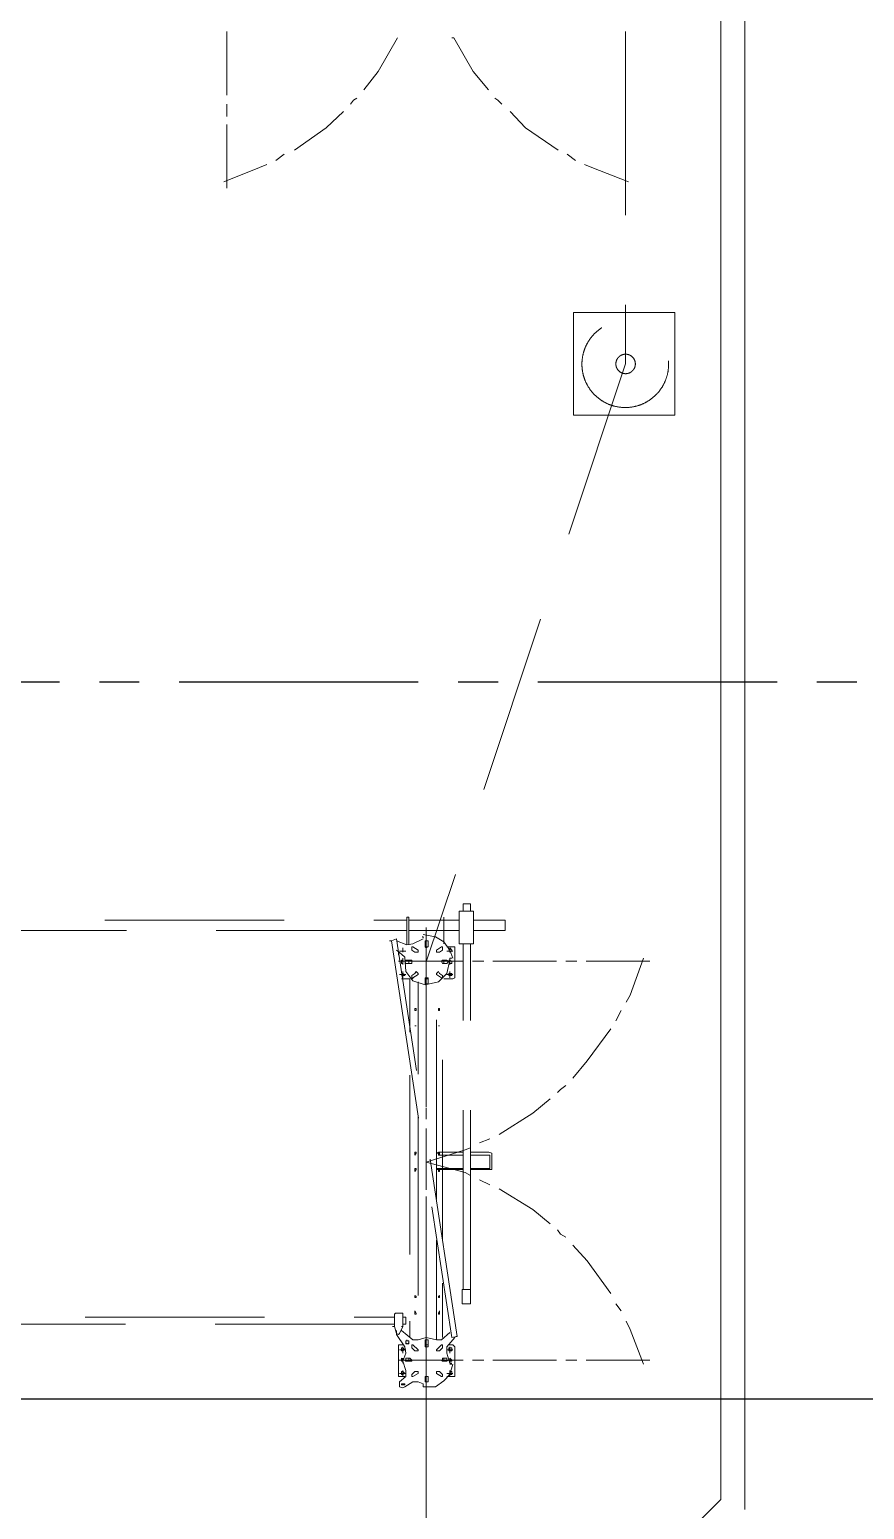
# Model space of a CAD drawing. Header units: millimetres. Extents: x 37084 to 180780, y -153145 to -16322.
# Drawn here: x 58007 to 63243, y -95939 to -86659 of the extents above; entities that cross this region are included whole.
import ezdxf

# ---------------------------------------------------------------- set-up
doc = ezdxf.new("R2010")
doc.units = ezdxf.units.MM
doc.header["$MEASUREMENT"] = 0
doc.linetypes.add('CENTER2', pattern=[1.125, 0.75, -0.125, 0.125, -0.125])
doc.linetypes.add('HIDDEN', pattern=[0.375, 0.25, -0.125])
for name, color, linetype in [('1_Day dan', 5, 'Continuous'), ('1_Tuonglai', 6, 'HIDDEN'), ('Muong cap GD nay', 3, 'Continuous')]:
    doc.layers.add(name, color=color, linetype=linetype)
doc.layers.add('1_DayCS', color=30, linetype='CENTER2', lineweight=25)

# ---------------------------------------------------------------- blocks, each defined once
blk = doc.blocks.new('MC DUOG VONG 22kV')
at = {"color": 0, "linetype": 'ByBlock', "lineweight": -2, "ltscale": 4500}
for p, q in [((515546.4, 75845, 0), (515547.1, 75845.6, 0)), ((515546.4, 75845, 0), (515546.4, 75211.2, 0)), ((515547.1, 75845.6, 0), (516187.8, 75845.6, 0)), ((516187.8, 75845.6, 0), (516188.5, 75845, 0)), ((516188.5, 75845, 0), (516188.5, 75211.2, 0)), ((505373.2, 75537, 0), (515868, 75537, 0)), ((515868, 75537, 0), (519617.1, 74286.6)), ((515546.4, 75211.2, 0), (515547.1, 75210.6, 0)), ((515547.1, 75210.6, 0), (516187.8, 75210.6, 0)), ((516187.8, 75210.6, 0), (516188.5, 75211.2, 0)), ((522217.6, 74286.7), (530381.3, 74286.7))]:
    blk.add_line(p, q, dxfattribs=at)
at = {"color": 0, "linetype": 'ByBlock', "lineweight": -2, "ltscale": 4500, "elevation": 0}
for points in [[(519594.6, 75650), (519826.1, 75566.4), (519871.1, 75540.7)], [(519613.9, 75688.6), (519613.9, 75289.9)], [(521871.1, 75540.7), (521922.6, 75566.4), (522141.2, 75650)], [(522115.5, 75688.6), (522115.5, 75289.9)], [(519922.6, 75508.5), (519986.9, 75476.4)], [(521761.8, 75476.4), (521806.8, 75508.5)], [(520038.3, 75444.2), (520237.7, 75296.3), (520347, 75206.3)], [(521395.2, 75206.3), (521491.7, 75296.3), (521697.5, 75444.2)], [(519613.9, 75232), (519613.9, 75161.3)], [(522115.5, 75232), (522115.5, 75161.3)], [(519613.9, 75103.4), (519613.9, 74704.7)], [(520392, 75161.3), (520417.8, 75129.1), (520437, 75109.8)], [(521298.8, 75109.8), (521324.5, 75129.1), (521343.8, 75161.3)], [(522115.5, 75103.4), (522115.5, 74704.7)], [(520475.6, 75064.8), (520565.7, 74955.5), (520700.7, 74743.3)], [(521041.5, 74743.3), (521170.2, 74955.5), (521260.2, 75064.8)], [(519356.7, 74582.5), (519356.7, 74781.8)], [(519421, 74781.8), (519356.7, 74781.8)], [(519421, 74781.8), (519421, 74582.5)], [(519613.9, 74646.8), (519613.9, 74576.1)], [(520726.4, 74685.4), (520752.2, 74621.1)], [(520810, 74679), (520816.5, 74698.2), (520835.8, 74698.2)], [(520810, 74563.2), (520810, 74679)], [(520829.3, 74679), (520829.3, 74685.4), (520835.8, 74685.4)], [(520829.3, 74679), (520829.3, 74685.4), (520835.8, 74685.4)], [(520829.3, 74679), (520829.3, 74685.4), (520835.8, 74685.4)], [(520829.3, 74679), (520829.3, 74563.2)], [(520835.8, 74698.2), (520900.1, 74698.2)], [(520835.8, 74685.4), (520900.1, 74685.4)], [(520835.8, 74685.4), (520900.1, 74685.4)], [(520835.8, 74685.4), (520900.1, 74685.4)], [(520900.1, 74698.2), (520919.4, 74698.2), (520919.4, 74679)], [(520900.1, 74685.4), (520912.9, 74685.4), (520912.9, 74679)], [(520900.1, 74685.4), (520912.9, 74685.4), (520912.9, 74679)], [(520900.1, 74685.4), (520912.9, 74685.4), (520912.9, 74679)], [(520912.9, 74563.2), (520912.9, 74679)], [(520919.4, 74563.2), (520919.4, 74679)], [(520983.7, 74621.1), (521015.8, 74685.4)], [(522115.5, 74646.8), (522115.5, 74576.1)], [(519298.8, 74563.2), (519253.8, 74563.2), (519253.8, 74518.2)], [(519298.8, 74518.2), (519253.8, 74518.2)], [(519298.8, 74582.5), (519504.6, 74582.5), (519504.6, 74492.5), (519298.8, 74492.5), (519298.8, 74582.5)], [(521671.8, 74563.2), (519504.6, 74563.2)], [(521671.8, 74518.2), (519504.6, 74518.2)], [(519613.9, 74518.2), (519613.9, 74113)], [(520784.3, 74563.2), (520797.2, 74531), (520874.3, 74286.7)], [(520810, 74389.6), (520810, 74518.2)], [(520829.3, 74518.2), (520829.3, 74389.6)], [(520874.3, 74286.7), (520938.7, 74531), (520957.9, 74563.2)], [(520912.9, 74389.6), (520912.9, 74518.2)], [(520919.4, 74389.6), (520919.4, 74518.2)], [(521671.8, 74563.2), (521761.8, 74563.2), (521761.8, 74511.7), (521671.8, 74511.7), (521671.8, 74563.2)], [(522115.5, 74518.2), (522115.5, 74113)], [(519356.7, 74177.3), (519356.7, 74492.5)], [(519421, 74492.5), (519421, 74177.3)], [(519446.7, 74267.4), (519459.6, 74344.5), (519491.7, 74396), (519543.2, 74434.6), (519594.6, 74453.9)], [(521967.6, 74479.6), (519472.4, 74100.2)], [(519472.4, 74100.2), (519485.3, 74068), (521974, 74447.4)], [(519723.2, 74453.9), (519716.8, 74466.7), (519523.9, 74466.7), (519523.9, 74453.9)], [(519523.9, 74415.3), (519523.9, 74453.9)], [(519543.2, 74428.1), (519530.3, 74434.6), (519543.2, 74447.4), (519549.6, 74447.4), (519556, 74434.6)], [(519530.3, 74434.6), (519556, 74434.6)], [(519530.3, 74434.6), (519556, 74434.6)], [(519549.6, 74415.3), (519549.6, 74453.9)], [(519549.6, 74415.3), (519549.6, 74453.9)], [(519607.5, 74434.6), (519691.1, 74415.3), (519742.5, 74363.8), (519761.8, 74280.2), (519736.1, 74203.1), (519678.2, 74158.1), (519588.2, 74151.6)], [(519594.6, 74434.6), (519594.6, 74447.4)], [(519594.6, 74434.6), (519633.2, 74434.6)], [(519594.6, 74434.6), (519633.2, 74434.6)], [(519607.5, 74434.6), (519613.9, 74447.4), (519626.8, 74447.4), (519626.8, 74434.6)], [(519607.5, 74434.6), (519607.5, 74428.1)], [(519626.8, 74389.6), (519613.9, 74383.1), (519607.5, 74389.6), (519607.5, 74415.3), (519613.9, 74428.1), (519626.8, 74415.3), (519626.8, 74389.6)], [(519613.9, 74447.4), (519613.9, 74132.3)], [(519613.9, 74447.4), (519613.9, 74132.3)], [(519716.8, 74434.6), (519678.2, 74434.6)], [(519716.8, 74434.6), (519678.2, 74434.6)], [(519697.5, 74428.1), (519691.1, 74428.1), (519691.1, 74447.4), (519703.9, 74447.4), (519703.9, 74428.1), (519697.5, 74428.1)], [(519697.5, 74415.3), (519697.5, 74453.9)], [(519697.5, 74415.3), (519697.5, 74453.9)], [(519723.2, 74396), (519723.2, 74453.9)], [(521941.9, 74434.6), (521986.9, 74383.1), (521986.9, 74351)], [(521974, 74447.4), (521967.6, 74479.6)], [(521967.6, 74479.6), (521967.6, 74473.2)], [(522134.8, 74447.4), (522134.8, 74434.6), (522070.5, 74415.3), (522031.9, 74415.3), (521974, 74466.7)], [(522218.4, 74453.9), (522218.4, 74466.7), (522031.9, 74466.7), (522019, 74453.9)], [(522019, 74453.9), (522019, 74428.1)], [(522031.9, 74434.6), (522070.5, 74434.6)], [(522031.9, 74434.6), (522070.5, 74434.6)], [(522051.2, 74428.1), (522038.3, 74428.1), (522038.3, 74447.4), (522057.6, 74447.4), (522057.6, 74428.1), (522051.2, 74428.1)], [(522051.2, 74415.3), (522051.2, 74453.9)], [(522051.2, 74415.3), (522051.2, 74453.9)], [(522115.5, 74434.6), (522102.6, 74434.6), (522115.5, 74447.4), (522121.9, 74447.4), (522121.9, 74434.6)], [(522102.6, 74434.6), (522134.8, 74434.6)], [(522102.6, 74434.6), (522134.8, 74434.6)], [(522121.9, 74389.6), (522115.5, 74383.1), (522115.5, 74389.6), (522102.6, 74389.6), (522102.6, 74415.3), (522115.5, 74415.3), (522115.5, 74428.1), (522121.9, 74415.3), (522121.9, 74389.6)], [(522141.2, 74453.9), (522205.5, 74434.6), (522244.1, 74396), (522282.7, 74344.5), (522282.7, 74267.4)], [(522141.2, 74447.4), (522141.2, 74434.6)], [(522218.4, 74434.6), (522179.8, 74434.6)], [(522218.4, 74434.6), (522179.8, 74434.6)], [(522186.2, 74434.6), (522186.2, 74447.4), (522205.5, 74447.4), (522205.5, 74428.1)], [(522199.1, 74415.3), (522199.1, 74453.9)], [(522199.1, 74415.3), (522199.1, 74453.9)], [(522218.4, 74453.9), (522218.4, 74415.3)], [(519337.4, 74396), (519337.4, 74396)], [(519427.4, 74396), (519337.4, 74396), (519491.7, 74396)], [(519427.4, 74396), (519466, 74396)], [(519504.6, 74396), (519466, 74396)], [(519556, 74370.3), (519556, 74351), (519543.2, 74351), (519523.9, 74383.1), (519523.9, 74389.6), (519543.2, 74389.6), (519556, 74370.3)], [(519607.5, 74396), (519626.8, 74396)], [(519697.5, 74351), (519691.1, 74351), (519678.2, 74363.8), (519691.1, 74370.3), (519703.9, 74389.6), (519716.8, 74389.6), (519723.2, 74383.1), (519716.8, 74383.1), (519697.5, 74351)], [(519703.9, 74396), (519703.9, 74396)], [(519723.2, 74396), (519723.2, 74396)], [(519723.2, 74396), (519723.2, 74396)], [(521356.7, 74389.6), (519723.2, 74389.6)], [(521105.9, 74351), (519742.5, 74351)], [(519909.7, 74370.3), (519922.6, 74370.3), (519922.6, 74363.8), (519909.7, 74363.8), (519909.7, 74370.3)], [(520019, 74370.3), (520019, 74370.3), (520019, 74363.8), (520019, 74363.8), (520019, 74370.3)], [(520810, 74370.3), (520810, 74389.6)], [(520810, 74370.3), (520810, 74389.6)], [(520816.5, 74363.8), (520810, 74363.8), (520810, 74370.3), (520829.3, 74370.3), (520816.5, 74363.8)], [(520829.3, 74370.3), (520816.5, 74363.8), (520810, 74363.8), (520810, 74370.3)], [(520810, 74363.8), (520816.5, 74363.8), (520816.5, 74351), (520810, 74363.8), (520810, 74370.3)], [(520810, 74370.3), (520810, 74363.8)], [(520810, 74363.8), (520810, 74370.3)], [(520829.3, 74370.3), (520816.5, 74363.8), (520810, 74363.8), (520810, 74370.3)], [(520810, 74363.8), (520816.5, 74363.8), (520816.5, 74351), (520810, 74363.8), (520810, 74370.3)], [(520810, 74370.3), (520810, 74363.8)], [(520810, 74363.8), (520810, 74370.3)], [(520816.5, 74363.8), (520829.3, 74370.3)], [(520816.5, 74363.8), (520829.3, 74370.3)], [(520829.3, 74363.8), (520816.5, 74363.8)], [(520829.3, 74363.8), (520816.5, 74363.8)], [(520829.3, 74389.6), (520829.3, 74370.3)], [(520829.3, 74389.6), (520829.3, 74370.3)], [(520829.3, 74370.3), (520829.3, 74363.8)], [(520829.3, 74370.3), (520829.3, 74363.8)], [(520829.3, 74370.3), (520829.3, 74363.8)], [(520829.3, 74370.3), (520829.3, 74363.8)], [(520912.9, 74370.3), (520912.9, 74389.6)], [(520912.9, 74370.3), (520912.9, 74389.6)], [(520919.4, 74363.8), (520912.9, 74363.8), (520912.9, 74370.3), (520932.2, 74370.3), (520919.4, 74363.8)], [(520919.4, 74370.3), (520919.4, 74363.8), (520912.9, 74363.8), (520912.9, 74370.3)], [(520912.9, 74363.8), (520912.9, 74370.3), (520912.9, 74363.8)], [(520912.9, 74370.3), (520912.9, 74363.8)], [(520912.9, 74370.3), (520912.9, 74363.8)], [(520912.9, 74370.3), (520912.9, 74363.8)], [(520919.4, 74370.3), (520919.4, 74363.8), (520912.9, 74363.8), (520912.9, 74370.3)], [(520912.9, 74363.8), (520912.9, 74370.3), (520912.9, 74363.8)], [(520912.9, 74370.3), (520912.9, 74363.8)], [(520912.9, 74370.3), (520912.9, 74363.8)], [(520912.9, 74370.3), (520912.9, 74363.8)], [(520919.4, 74363.8), (520912.9, 74363.8), (520912.9, 74351)], [(520912.9, 74363.8), (520912.9, 74351)], [(520919.4, 74363.8), (520912.9, 74351)], [(520912.9, 74363.8), (520912.9, 74351)], [(520919.4, 74363.8), (520912.9, 74363.8), (520912.9, 74351)], [(520912.9, 74363.8), (520912.9, 74351)], [(520919.4, 74363.8), (520912.9, 74351)], [(520912.9, 74363.8), (520912.9, 74351)], [(520919.4, 74389.6), (520919.4, 74370.3)], [(520919.4, 74389.6), (520919.4, 74370.3)], [(520919.4, 74370.3), (520932.2, 74370.3)], [(520919.4, 74363.8), (520932.2, 74363.8), (520932.2, 74370.3), (520932.2, 74363.8)], [(520919.4, 74370.3), (520932.2, 74370.3)], [(520919.4, 74370.3), (520932.2, 74370.3)], [(520919.4, 74363.8), (520932.2, 74363.8), (520932.2, 74370.3), (520932.2, 74363.8)], [(520919.4, 74370.3), (520932.2, 74370.3)], [(520919.4, 74363.8), (520919.4, 74351)], [(520932.2, 74363.8), (520919.4, 74363.8)], [(520919.4, 74363.8), (520919.4, 74351)], [(520932.2, 74363.8), (520919.4, 74363.8)], [(520932.2, 74370.3), (520932.2, 74363.8)], [(520932.2, 74370.3), (520932.2, 74363.8)], [(521986.9, 74351), (521363.1, 74351)], [(521974, 74389.6), (521633.2, 74389.6)], [(521716.8, 74363.8), (521710.4, 74370.3), (521723.2, 74370.3), (521723.2, 74363.8), (521716.8, 74363.8)], [(521819.7, 74363.8), (521806.8, 74370.3), (521826.1, 74370.3), (521826.1, 74363.8), (521819.7, 74363.8)], [(521986.9, 74235.2), (521974, 74286.7), (521986.9, 74351)], [(522057.6, 74370.3), (522057.6, 74351), (522051.2, 74351), (522019, 74383.1), (522019, 74389.6), (522038.3, 74389.6), (522057.6, 74370.3)], [(522121.9, 74396), (522102.6, 74396)], [(522199.1, 74351), (522186.2, 74351), (522186.2, 74370.3), (522205.5, 74389.6), (522218.4, 74389.6), (522218.4, 74383.1), (522199.1, 74351)], [(519401.7, 74286.7), (522321.3, 74286.7)], [(519401.7, 74286.7), (519871.1, 74286.7)], [(519459.6, 74267.4), (519466, 74267.4)], [(519459.6, 74267.4), (519459.6, 74260.9)], [(519472.4, 74267.4), (519504.6, 74203.1), (519511, 74164.5), (519485.3, 74100.2)], [(519523.9, 74299.5), (519530.3, 74286.7), (519523.9, 74280.2), (519485.3, 74280.2), (519485.3, 74299.5), (519523.9, 74299.5)], [(519523.9, 74280.2), (519523.9, 74299.5)], [(519723.2, 74280.2), (519716.8, 74280.2), (519716.8, 74299.5), (519755.4, 74299.5), (519755.4, 74280.2), (519723.2, 74280.2)], [(519723.2, 74280.2), (519723.2, 74299.5)], [(519948.3, 74286.7), (520012.6, 74286.7)], [(520076.9, 74286.7), (520469.2, 74286.7)], [(520533.5, 74286.7), (520604.2, 74286.7)], [(520662.1, 74286.7), (521048, 74286.7)], [(521112.3, 74286.7), (521189.5, 74286.7)], [(521247.3, 74286.7), (521633.2, 74286.7)], [(521710.4, 74286.7), (521774.7, 74286.7)], [(521839, 74286.7), (522321.3, 74286.7)], [(522019, 74299.5), (522031.9, 74299.5), (522031.9, 74280.2), (521986.9, 74280.2), (521986.9, 74299.5), (522019, 74299.5)], [(522019, 74299.5), (522019, 74280.2)], [(522218.4, 74280.2), (522218.4, 74299.5), (522250.6, 74299.5), (522250.6, 74280.2), (522218.4, 74280.2)], [(522218.4, 74299.5), (522218.4, 74280.2)], [(522282.7, 74151.6), (522250.6, 74203.1), (522250.6, 74235.2), (522263.4, 74267.4), (522282.7, 74267.4)], [(519337.4, 74164.5), (519337.4, 74177.3)], [(519427.4, 74177.3), (519337.4, 74177.3)], [(519427.4, 74164.5), (519337.4, 74164.5)], [(519356.7, 74055.2), (519356.7, 74164.5)], [(519421, 74164.5), (519421, 74055.2)], [(519446.7, 74177.3), (519427.4, 74177.3)], [(519446.7, 74164.5), (519427.4, 74164.5)], [(519466, 74177.3), (519446.7, 74177.3)], [(519466, 74164.5), (519446.7, 74164.5)], [(519511, 74177.3), (519466, 74177.3)], [(519511, 74177.3), (519466, 74177.3)], [(519511, 74164.5), (519466, 74164.5)], [(519511, 74164.5), (519466, 74164.5)], [(519543.2, 74235.2), (519556, 74235.2), (519556, 74215.9), (519543.2, 74196.6), (519523.9, 74196.6), (519523.9, 74203.1), (519543.2, 74235.2)], [(519543.2, 74100.2), (519568.9, 74132.3), (519588.2, 74151.6)], [(519549.6, 74158.1), (519549.6, 74119.5)], [(519549.6, 74158.1), (519549.6, 74119.5)], [(519607.5, 74183.8), (519607.5, 74196.6), (519626.8, 74196.6), (519626.8, 74158.1), (519613.9, 74151.6), (519607.5, 74158.1), (519607.5, 74183.8)], [(519607.5, 74177.3), (519626.8, 74177.3)], [(519691.1, 74215.9), (519678.2, 74222.4), (519691.1, 74235.2), (519697.5, 74235.2), (519716.8, 74203.1), (519723.2, 74203.1), (519716.8, 74196.6), (519703.9, 74196.6), (519691.1, 74215.9)], [(519691.1, 74132.3), (519691.1, 74138.8), (519697.5, 74151.6), (519703.9, 74151.6), (519703.9, 74138.8)], [(519697.5, 74158.1), (519697.5, 74119.5)], [(519697.5, 74158.1), (519697.5, 74119.5)], [(519723.2, 74183.8), (520057.6, 74183.8)], [(519723.2, 74177.3), (519723.2, 74183.8)], [(519723.2, 74177.3), (519723.2, 74164.5)], [(519723.2, 74132.3), (519723.2, 74177.3)], [(519742.5, 74235.2), (520321.3, 74235.2)], [(519742.5, 74183.8), (519871.1, 74183.8)], [(519909.7, 74222.4), (519922.6, 74222.4), (519922.6, 74215.9), (519909.7, 74215.9), (519909.7, 74222.4)], [(520019, 74222.4), (520019, 74222.4), (520019, 74215.9), (520019, 74215.9), (520019, 74222.4)], [(520327.7, 74183.8), (521974, 74183.8)], [(520585, 74235.2), (521986.9, 74235.2)], [(520816.5, 74215.9), (520810, 74215.9), (520810, 74222.4), (520816.5, 74222.4), (520829.3, 74215.9), (520816.5, 74215.9)], [(520919.4, 74215.9), (520912.9, 74215.9), (520912.9, 74222.4), (520919.4, 74222.4), (520932.2, 74215.9), (520919.4, 74215.9)], [(521716.8, 74215.9), (521710.4, 74215.9), (521716.8, 74222.4), (521723.2, 74222.4), (521723.2, 74215.9), (521716.8, 74215.9)], [(521819.7, 74215.9), (521806.8, 74215.9), (521819.7, 74222.4), (521826.1, 74222.4), (521826.1, 74215.9), (521819.7, 74215.9)], [(521845.4, 74138.8), (521845.4, 74158.1), (521890.4, 74158.1)], [(521974, 74183.8), (521871.1, 74183.8)], [(521890.4, 74158.1), (521890.4, 74138.8)], [(521986.9, 74235.2), (521986.9, 74203.1), (521929, 74132.3)], [(521929, 74100.2), (521954.7, 74100.2), (522031.9, 74151.6), (522070.5, 74158.1)], [(521993.3, 74164.5), (521986.9, 74164.5), (521993.3, 74164.5), (521993.3, 74158.1), (522006.2, 74158.1)], [(522006.2, 74158.1), (522012.6, 74164.5), (522006.2, 74177.3), (521993.3, 74177.3), (521993.3, 74158.1), (522006.2, 74158.1)], [(521993.3, 74177.3), (521993.3, 74164.5)], [(522006.2, 74177.3), (521993.3, 74177.3)], [(522012.6, 74177.3), (522006.2, 74177.3)], [(522006.2, 74158.1), (522012.6, 74158.1)], [(522012.6, 74164.5), (522012.6, 74177.3)], [(522012.6, 74158.1), (522012.6, 74164.5)], [(522051.2, 74235.2), (522057.6, 74235.2), (522057.6, 74215.9), (522038.3, 74196.6), (522019, 74196.6), (522019, 74203.1), (522051.2, 74235.2)], [(522051.2, 74132.3), (522038.3, 74132.3), (522038.3, 74138.8), (522051.2, 74151.6), (522057.6, 74138.8), (522057.6, 74132.3), (522051.2, 74132.3)], [(522051.2, 74158.1), (522051.2, 74119.5)], [(522051.2, 74158.1), (522051.2, 74119.5)], [(522179.8, 74158.1), (522121.9, 74138.8), (522070.5, 74158.1)], [(522102.6, 74183.8), (522115.5, 74196.6), (522121.9, 74196.6), (522121.9, 74158.1), (522115.5, 74151.6), (522115.5, 74158.1), (522102.6, 74158.1), (522102.6, 74183.8)], [(522121.9, 74177.3), (522102.6, 74177.3)], [(522179.8, 74158.1), (522218.4, 74158.1), (522250.6, 74119.5)], [(522186.2, 74215.9), (522186.2, 74235.2), (522199.1, 74235.2), (522218.4, 74203.1), (522218.4, 74196.6), (522205.5, 74196.6), (522186.2, 74215.9)], [(522199.1, 74132.3), (522186.2, 74132.3), (522186.2, 74138.8), (522199.1, 74151.6), (522205.5, 74138.8), (522205.5, 74132.3), (522199.1, 74132.3)], [(522199.1, 74158.1), (522199.1, 74119.5)], [(522199.1, 74158.1), (522199.1, 74119.5)], [(522218.4, 74151.6), (522218.4, 74113)], [(522282.7, 74151.6), (522289.1, 74138.8), (522282.7, 74119.5), (522250.6, 74119.5)], [(522263.4, 74151.6), (522269.8, 74151.6), (522269.8, 74132.3), (522263.4, 74132.3), (522263.4, 74151.6)], [(519356.7, 74016.6), (519356.7, 74113)], [(519421, 74093.7), (519421, 70582.5)], [(519485.3, 74068), (519485.3, 74055.2)], [(519530.3, 74138.8), (519556, 74138.8)], [(519530.3, 74138.8), (519556, 74138.8)], [(519549.6, 74113), (519575.3, 74113)], [(519594.6, 74138.8), (519633.2, 74138.8)], [(519594.6, 74138.8), (519633.2, 74138.8)], [(519626.8, 74138.8), (519626.8, 74132.3), (519607.5, 74132.3), (519607.5, 74138.8)], [(519716.8, 74138.8), (519678.2, 74138.8)], [(519716.8, 74138.8), (519678.2, 74138.8)], [(519703.9, 74138.8), (519703.9, 74132.3)], [(521819.7, 74119.5), (521819.7, 74138.8), (521826.1, 74138.8)], [(521819.7, 74119.5), (521819.7, 74100.2)], [(521826.1, 74087.3), (521819.7, 74093.7), (521819.7, 74100.2)], [(521839, 74138.8), (521826.1, 74138.8)], [(521839, 74087.3), (521826.1, 74087.3)], [(521845.4, 74138.8), (521839, 74138.8)], [(521845.4, 74087.3), (521839, 74087.3)], [(521903.3, 74138.8), (521845.4, 74138.8)], [(521903.3, 74087.3), (521845.4, 74087.3)], [(521845.4, 70460.3), (521845.4, 74087.3)], [(521890.4, 74087.3), (521890.4, 70460.3)], [(521903.3, 74138.8), (521903.3, 74132.3)], [(521948.3, 74119.5), (521903.3, 74138.8)], [(521903.3, 74138.8), (521903.3, 74132.3)], [(521903.3, 74087.3), (521948.3, 74100.2)], [(521903.3, 74087.3), (521903.3, 74074.4)], [(521903.3, 74087.3), (521903.3, 74074.4)], [(521948.3, 74119.5), (521954.7, 74113)], [(521954.7, 74113), (521948.3, 74100.2), (521948.3, 74100.2)], [(522019, 74138.8), (522019, 74113)], [(522019, 74113), (522218.4, 74113)], [(522031.9, 74138.8), (522070.5, 74138.8)], [(522031.9, 74138.8), (522070.5, 74138.8)], [(522121.9, 74138.8), (522121.9, 74132.3), (522102.6, 74132.3), (522115.5, 74138.8)], [(522102.6, 74138.8), (522134.8, 74138.8)], [(522102.6, 74138.8), (522134.8, 74138.8)], [(522218.4, 74138.8), (522179.8, 74138.8)], [(522218.4, 74138.8), (522179.8, 74138.8)], [(519356.7, 70582.5), (519356.7, 74016.6)]]:
    blk.add_lwpolyline(points, dxfattribs=at)
at = {"color": 0, "linetype": 'ByBlock', "lineweight": -2, "ltscale": 4500}
for points in [[(514617.5, 75280), (514636.7, 75324.9), (514726.4, 75555.7)], [(514181.6, 75536.4), (513784.1, 75536.4)], [(514316.2, 75536.4), (514239.2, 75536.4)], [(514764.9, 75536.4), (514367.5, 75536.4)], [(514553.3, 75171), (514591.8, 75222.3)], [(514284.1, 74812.1), (514386.7, 74908.2), (514527.7, 75113.4)], [(514200.8, 74715.9), (514213.6, 74735.1), (514239.2, 74760.8)], [(513822.6, 74446.7), (513822.6, 74459.5), (514034.1, 74581.3), (514149.5, 74677.5)], [(514149.5, 73895.4), (514034.1, 73985.1), (513822.6, 74106.9)], [(514239.2, 73812.1), (514213.6, 73831.3), (514200.8, 73850.5)], [(514527.7, 73459.5), (514386.7, 73658.2), (514284.1, 73767.2)], [(514591.8, 73344.1), (514553.3, 73395.4)], [(514726.4, 73017.2), (514636.7, 73241.6), (514617.5, 73286.4)], [(514181.6, 73036.4), (513784.1, 73036.4)], [(514316.2, 73036.4), (514239.2, 73036.4)], [(514764.9, 73036.4), (514367.5, 73036.4)]]:
    blk.add_lwpolyline(points, dxfattribs=at)
for centre, radius in [((515869.6, 75534.9, 0), 271.8), ((515868, 75537, 0), 61.1)]:
    blk.add_circle(centre, radius, dxfattribs=at)

msp = doc.modelspace()

# ---------------------------------------------------------------- linework, layer by layer
at = {"layer": '1_Day dan'}
msp.add_line((52475.3, -95244.6, 0), (93893.8, -95245.2, 0), dxfattribs=at)
at = {"layer": '1_DayCS', "lineweight": 25, "ltscale": 2000}
msp.add_line((47695.1, -90749.8, 0), (149683.9, -90744.6, 0), dxfattribs=at)
at = {"layer": 'Muong cap GD nay', "lineweight": 15}
for p, q in [((62492.9, -81648.4, 0), (62492.9, -92720.1, 0)), ((62342.9, -81710.6, 0), (62342.9, -92658, 0)), ((62492.9, -92595.9, 0), (62492.9, -95938.7, 0)), ((62342.9, -92658, 0), (62342.9, -95876.6, 0)), ((62042.9, -96176.6, 0), (62342.9, -95876.6, 0))]:
    msp.add_line(p, q, dxfattribs=at)

# ---------------------------------------------------------------- block references
at = {"layer": '1_Tuonglai', "color": 6, "lineweight": 20, "ltscale": 4500, "rotation": 270}
msp.add_blockref('MC DUOG VONG 22kV', (-13791.8, 427112.5, 0), dxfattribs=at)

doc.saveas('drawing.dxf')
